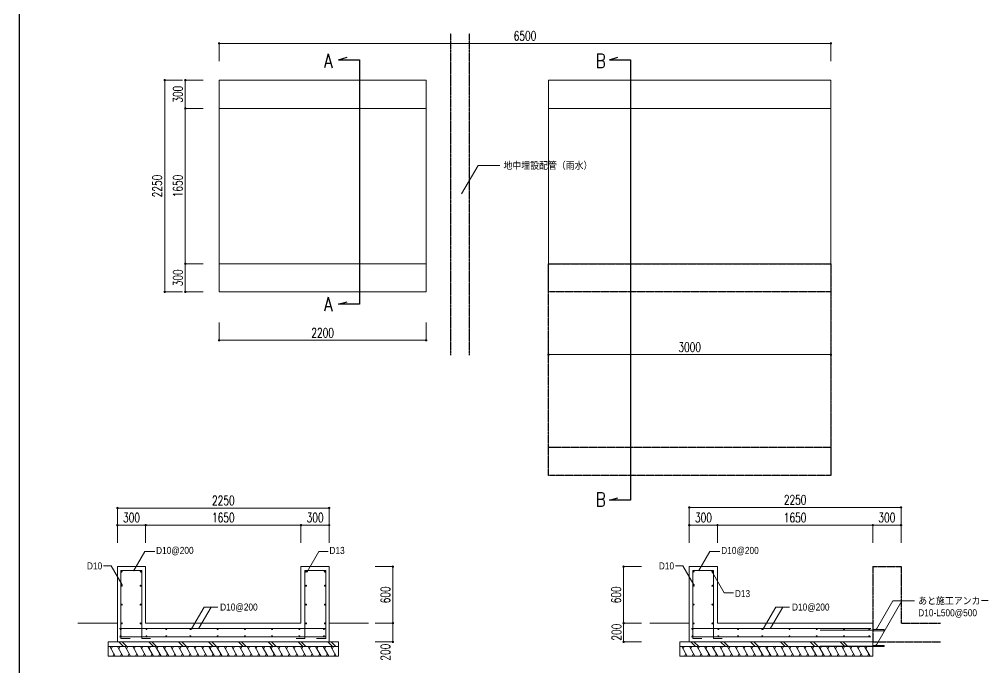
# Model space of a CAD drawing. Header units: millimetres. Extents: x 3721 to 423725, y 3529 to 115772.
# Drawn here: x 118230 to 159340, y 31685 to 59242 of the extents above; entities that cross this region are included whole.
import ezdxf
from ezdxf.enums import TextEntityAlignment as Align

# ---------------------------------------------------------------- set-up
doc = ezdxf.new("R2010")
doc.units = ezdxf.units.MM
doc.header["$LTSCALE"] = 0.2
doc.header["$PDMODE"] = 1
doc.linetypes.add('HIDDEN', pattern=[0.375, 0.25, -0.125])
doc.layers.get('Defpoints').update_dxf_attribs({"color": 40})
for name, color, linetype in [('0-1', 7, 'Continuous'), ('92 設備記述', 3, 'Continuous'), ('A_タイトル枠', 7, 'Continuous'), ('A_建築（下図）', 8, 'Continuous')]:
    doc.layers.add(name, color=color, linetype=linetype)
for name, color, linetype, lineweight, true_color in [('A_寸法', 1, 'Continuous', 9, 0xff0000), ('改修範囲', 1, 'Continuous', 9, 0xff0000), ('改修記述', 1, 'Continuous', 9, 0xff0000)]:
    doc.layers.add(name, color=color, linetype=linetype, lineweight=lineweight, true_color=true_color)
doc.styles.add('Dim', font='simplex.shx', dxfattribs={"width": 0.7, "bigfont": 'extfont2.shx'})
doc.styles.add('Standard-A', font='romans.shx', dxfattribs={"bigfont": 'extfont2.shx'})
doc.styles.add('スタイル1', font='MS PGothic.ttf')
doc.dimstyles.new('1-200', dxfattribs={"dimscale": 200, "dimtxt": 3, "dimasz": 1, "dimexe": 1, "dimexo": 1, "dimgap": 1, "dimtad": 1, "dimdec": 0, "dimtxsty": 'Dim', "dimblk": 'DOT', "dimcen": 2.5, "dimadec": 0, "dimazin": 0, "dimtfac": 1, "dimtdec": 0, "dimtix": 1, "dimtmove": 2, "dimatfit": 3, "dimldrblk": '引出線', "dimfxl": 1, "dimlwd": -1, "dimlwe": -1, "dimarcsym": 0})

# ---------------------------------------------------------------- blocks, each defined once
blk = doc.blocks.new('_Dot')
at = {"color": 0, "linetype": 'ByBlock', "lineweight": -2}
blk.add_line((-0.5, 0), (-1, 0), dxfattribs=at)
at = {"color": 0, "linetype": 'ByBlock', "const_width": 0.5}
blk.add_lwpolyline([(-0.25, 0, 1), (0.25, 0, 1)], format="xyb", close=True, dxfattribs=at)
blk = doc.blocks.new('*D101')
at = {"layer": 'A_寸法', "color": 0, "transparency": 16777216}
for p, q in [((126042, 55456), (125284, 55456)), ((125284, 55356), (125284, 48956)), ((126042, 48856), (125284, 48856))]:
    blk.add_line(p, q, dxfattribs=at)
at = {"layer": 'Defpoints', "color": 0, "transparency": 16777216}
for p in [(126042, 55456), (125284, 48856), (126042, 48856)]:
    blk.add_point(p, dxfattribs=at)
at = {"layer": 'A_寸法', "color": 0, "transparency": 16777216, "xscale": 100, "yscale": 100, "zscale": 100}
for p, rotation in [((125284, 55456), 90), ((125284, 48856), 270)]:
    blk.add_blockref('_Dot', p, dxfattribs=dict(at, rotation=rotation))
at = {"layer": 'A_寸法', "color": 0, "transparency": 16777216, "insert": (124964, 52156), "char_height": 400, "attachment_point": 5, "rotation": 90, "style": 'Dim'}
blk.add_mtext('1650', dxfattribs=at)
blk = doc.blocks.new('引出線')
at = {"color": 0, "linetype": 'ByBlock'}
for points in [[(0, 0), (-1.96, -0.4)], [(-1, 0), (0, 0)]]:
    blk.add_lwpolyline(points, dxfattribs=at)
blk = doc.blocks.new('*D102')
at = {"layer": 'A_寸法', "color": 0, "transparency": 16777216}
for p, q in [((126042, 56656), (125284, 56656)), ((125284, 55556), (125284, 56556)), ((126042, 55456), (125284, 55456))]:
    blk.add_line(p, q, dxfattribs=at)
at = {"layer": 'Defpoints', "color": 0, "transparency": 16777216}
for p in [(125284, 56656), (126042, 56656), (126042, 55456)]:
    blk.add_point(p, dxfattribs=at)
at = {"layer": 'A_寸法', "color": 0, "transparency": 16777216, "xscale": 100, "yscale": 100, "zscale": 100}
for p, rotation in [((125284, 56656), 90), ((125284, 55456), 270)]:
    blk.add_blockref('_Dot', p, dxfattribs=dict(at, rotation=rotation))
at = {"layer": 'A_寸法', "color": 0, "transparency": 16777216, "insert": (124964, 56056), "char_height": 400, "attachment_point": 5, "rotation": 90, "style": 'Dim'}
blk.add_mtext('300', dxfattribs=at)
blk = doc.blocks.new('*D103')
at = {"layer": 'A_寸法', "color": 0, "transparency": 16777216}
for p, q in [((126042, 48856), (125284, 48856)), ((125284, 48756), (125284, 47756)), ((126042, 47656), (125284, 47656))]:
    blk.add_line(p, q, dxfattribs=at)
at = {"layer": 'Defpoints', "color": 0, "transparency": 16777216}
for p in [(126042, 48856), (125284, 47656), (126042, 47656)]:
    blk.add_point(p, dxfattribs=at)
at = {"layer": 'A_寸法', "color": 0, "transparency": 16777216, "xscale": 100, "yscale": 100, "zscale": 100}
for p, rotation in [((125284, 48856), 90), ((125284, 47656), 270)]:
    blk.add_blockref('_Dot', p, dxfattribs=dict(at, rotation=rotation))
at = {"layer": 'A_寸法', "color": 0, "transparency": 16777216, "insert": (124964, 48256), "char_height": 400, "attachment_point": 5, "rotation": 90, "style": 'Dim'}
blk.add_mtext('300', dxfattribs=at)
blk = doc.blocks.new('*D104')
at = {"layer": 'A_寸法', "color": 0, "transparency": 16777216}
for p, q in [((125165, 56656), (124407, 56656)), ((124407, 47756), (124407, 56556)), ((125165, 47656), (124407, 47656))]:
    blk.add_line(p, q, dxfattribs=at)
at = {"layer": 'Defpoints', "color": 0, "transparency": 16777216}
for p in [(124407, 56656), (125165, 56656), (125165, 47656)]:
    blk.add_point(p, dxfattribs=at)
at = {"layer": 'A_寸法', "color": 0, "transparency": 16777216, "xscale": 100, "yscale": 100, "zscale": 100}
for p, rotation in [((124407, 56656), 90), ((124407, 47656), 270)]:
    blk.add_blockref('_Dot', p, dxfattribs=dict(at, rotation=rotation))
at = {"layer": 'A_寸法', "color": 0, "transparency": 16777216, "insert": (124087, 52156), "char_height": 400, "attachment_point": 5, "rotation": 90, "style": 'Dim'}
blk.add_mtext('2250', dxfattribs=at)
blk = doc.blocks.new('*D105')
at = {"layer": 'A_寸法', "color": 0, "transparency": 16777216}
for p, q in [((126720, 57461), (126720, 58219)), ((126820, 58219), (152620, 58219)), ((152720, 57461), (152720, 58219))]:
    blk.add_line(p, q, dxfattribs=at)
at = {"layer": 'Defpoints', "color": 0, "transparency": 16777216}
for p in [(152720, 58219), (126720, 57461), (152720, 57461)]:
    blk.add_point(p, dxfattribs=at)
at = {"layer": 'A_寸法', "color": 0, "transparency": 16777216, "xscale": 100, "yscale": 100, "zscale": 100, "rotation": 180}
blk.add_blockref('_Dot', (126720, 58219), dxfattribs=at)
at = {"layer": 'A_寸法', "color": 0, "transparency": 16777216, "xscale": 100, "yscale": 100, "zscale": 100}
blk.add_blockref('_Dot', (152720, 58219), dxfattribs=at)
at = {"layer": 'A_寸法', "color": 0, "transparency": 16777216, "insert": (139720, 58539), "char_height": 400, "attachment_point": 5, "style": 'Dim'}
blk.add_mtext('6500', dxfattribs=at)
blk = doc.blocks.new('*D106')
at = {"layer": 'A_寸法', "color": 0, "transparency": 16777216}
for p, q in [((126720, 46358), (126720, 45600)), ((135520, 46358), (135520, 45600)), ((126820, 45600), (135420, 45600))]:
    blk.add_line(p, q, dxfattribs=at)
at = {"layer": 'Defpoints', "color": 0, "transparency": 16777216}
for p in [(126720, 46358), (135520, 46358), (135520, 45600)]:
    blk.add_point(p, dxfattribs=at)
at = {"layer": 'A_寸法', "color": 0, "transparency": 16777216, "xscale": 100, "yscale": 100, "zscale": 100, "rotation": 180}
blk.add_blockref('_Dot', (126720, 45600), dxfattribs=at)
at = {"layer": 'A_寸法', "color": 0, "transparency": 16777216, "xscale": 100, "yscale": 100, "zscale": 100}
blk.add_blockref('_Dot', (135520, 45600), dxfattribs=at)
at = {"layer": 'A_寸法', "color": 0, "transparency": 16777216, "insert": (131120, 45920), "char_height": 400, "attachment_point": 5, "style": 'Dim'}
blk.add_mtext('2200', dxfattribs=at)
blk = doc.blocks.new('*D107')
at = {"layer": 'A_寸法', "color": 0, "transparency": 16777216}
for p, q in [((140720, 45748), (140720, 44990)), ((152720, 45748), (152720, 44990)), ((152620, 44990), (140820, 44990))]:
    blk.add_line(p, q, dxfattribs=at)
at = {"layer": 'Defpoints', "color": 0, "transparency": 16777216}
for p in [(140720, 45748), (152720, 45748), (140720, 44990)]:
    blk.add_point(p, dxfattribs=at)
at = {"layer": 'A_寸法', "color": 0, "transparency": 16777216, "xscale": 100, "yscale": 100, "zscale": 100, "rotation": 180}
blk.add_blockref('_Dot', (140720, 44990), dxfattribs=at)
at = {"layer": 'A_寸法', "color": 0, "transparency": 16777216, "xscale": 100, "yscale": 100, "zscale": 100}
blk.add_blockref('_Dot', (152720, 44990), dxfattribs=at)
at = {"layer": 'A_寸法', "color": 0, "transparency": 16777216, "insert": (146720, 45310), "char_height": 400, "attachment_point": 5, "style": 'Dim'}
blk.add_mtext('3000', dxfattribs=at)
blk = doc.blocks.new('*D108')
at = {"layer": 'A_寸法', "color": 0, "transparency": 16777216}
for p, q in [((123598, 36984), (123598, 37742)), ((130098, 37742), (123698, 37742)), ((130198, 36984), (130198, 37742))]:
    blk.add_line(p, q, dxfattribs=at)
at = {"layer": 'Defpoints', "color": 0, "transparency": 16777216}
for p in [(123598, 37742), (123598, 36984), (130198, 36984)]:
    blk.add_point(p, dxfattribs=at)
at = {"layer": 'A_寸法', "color": 0, "transparency": 16777216, "xscale": 100, "yscale": 100, "zscale": 100, "rotation": 180}
blk.add_blockref('_Dot', (123598, 37742), dxfattribs=at)
at = {"layer": 'A_寸法', "color": 0, "transparency": 16777216, "xscale": 100, "yscale": 100, "zscale": 100}
blk.add_blockref('_Dot', (130198, 37742), dxfattribs=at)
at = {"layer": 'A_寸法', "color": 0, "transparency": 16777216, "insert": (126898, 38062), "char_height": 400, "attachment_point": 5, "style": 'Dim'}
blk.add_mtext('1650', dxfattribs=at)
blk = doc.blocks.new('*D109')
at = {"layer": 'A_寸法', "color": 0, "transparency": 16777216}
for p, q in [((130198, 36984), (130198, 37742)), ((130298, 37742), (131298, 37742)), ((131398, 36984), (131398, 37742))]:
    blk.add_line(p, q, dxfattribs=at)
at = {"layer": 'Defpoints', "color": 0, "transparency": 16777216}
for p in [(131398, 37742), (130198, 36984), (131398, 36984)]:
    blk.add_point(p, dxfattribs=at)
at = {"layer": 'A_寸法', "color": 0, "transparency": 16777216, "xscale": 100, "yscale": 100, "zscale": 100, "rotation": 180}
blk.add_blockref('_Dot', (130198, 37742), dxfattribs=at)
at = {"layer": 'A_寸法', "color": 0, "transparency": 16777216, "xscale": 100, "yscale": 100, "zscale": 100}
blk.add_blockref('_Dot', (131398, 37742), dxfattribs=at)
at = {"layer": 'A_寸法', "color": 0, "transparency": 16777216, "insert": (130798, 38062), "char_height": 400, "attachment_point": 5, "style": 'Dim'}
blk.add_mtext('300', dxfattribs=at)
blk = doc.blocks.new('*D110')
at = {"layer": 'A_寸法', "color": 0, "transparency": 16777216}
for p, q in [((122398, 36984), (122398, 37742)), ((123498, 37742), (122498, 37742)), ((123598, 36984), (123598, 37742))]:
    blk.add_line(p, q, dxfattribs=at)
at = {"layer": 'Defpoints', "color": 0, "transparency": 16777216}
for p in [(122398, 37742), (122398, 36984), (123598, 36984)]:
    blk.add_point(p, dxfattribs=at)
at = {"layer": 'A_寸法', "color": 0, "transparency": 16777216, "xscale": 100, "yscale": 100, "zscale": 100, "rotation": 180}
blk.add_blockref('_Dot', (122398, 37742), dxfattribs=at)
at = {"layer": 'A_寸法', "color": 0, "transparency": 16777216, "xscale": 100, "yscale": 100, "zscale": 100}
blk.add_blockref('_Dot', (123598, 37742), dxfattribs=at)
at = {"layer": 'A_寸法', "color": 0, "transparency": 16777216, "insert": (122998, 38062), "char_height": 400, "attachment_point": 5, "style": 'Dim'}
blk.add_mtext('300', dxfattribs=at)
blk = doc.blocks.new('*D111')
at = {"layer": 'A_寸法', "color": 0, "transparency": 16777216}
for p, q in [((122398, 37713), (122398, 38471)), ((122498, 38471), (131298, 38471)), ((131398, 37713), (131398, 38471))]:
    blk.add_line(p, q, dxfattribs=at)
at = {"layer": 'Defpoints', "color": 0, "transparency": 16777216}
for p in [(131398, 38471), (122398, 37713), (131398, 37713)]:
    blk.add_point(p, dxfattribs=at)
at = {"layer": 'A_寸法', "color": 0, "transparency": 16777216, "xscale": 100, "yscale": 100, "zscale": 100, "rotation": 180}
blk.add_blockref('_Dot', (122398, 38471), dxfattribs=at)
at = {"layer": 'A_寸法', "color": 0, "transparency": 16777216, "xscale": 100, "yscale": 100, "zscale": 100}
blk.add_blockref('_Dot', (131398, 38471), dxfattribs=at)
at = {"layer": 'A_寸法', "color": 0, "transparency": 16777216, "insert": (126898, 38791), "char_height": 400, "attachment_point": 5, "style": 'Dim'}
blk.add_mtext('2250', dxfattribs=at)
blk = doc.blocks.new('*D90')
at = {"layer": 'A_寸法', "color": 0, "transparency": 16777216}
for p, q in [((133348, 33578), (134106, 33578)), ((134106, 32878), (134106, 33478)), ((133348, 32778), (134106, 32778))]:
    blk.add_line(p, q, dxfattribs=at)
at = {"layer": 'Defpoints', "color": 0, "transparency": 16777216}
for p in [(133348, 33578), (134106, 33578), (133348, 32778)]:
    blk.add_point(p, dxfattribs=at)
at = {"layer": 'A_寸法', "color": 0, "transparency": 16777216, "xscale": 100, "yscale": 100, "zscale": 100}
for p, rotation in [((134106, 33578), 90), ((134106, 32778), 270)]:
    blk.add_blockref('_Dot', p, dxfattribs=dict(at, rotation=rotation))
at = {"layer": 'A_寸法', "color": 0, "transparency": 16777216, "insert": (133786, 32339), "char_height": 400, "attachment_point": 5, "rotation": 90, "style": 'Dim'}
blk.add_mtext('200', dxfattribs=at)
blk = doc.blocks.new('*D91')
at = {"layer": 'A_寸法', "color": 0, "transparency": 16777216}
for p, q in [((133348, 35978), (134106, 35978)), ((134106, 35878), (134106, 33678)), ((133348, 33578), (134106, 33578))]:
    blk.add_line(p, q, dxfattribs=at)
at = {"layer": 'Defpoints', "color": 0, "transparency": 16777216}
for p in [(133348, 35978), (133348, 33578), (134106, 33578)]:
    blk.add_point(p, dxfattribs=at)
at = {"layer": 'A_寸法', "color": 0, "transparency": 16777216, "xscale": 100, "yscale": 100, "zscale": 100}
for p, rotation in [((134106, 35978), 90), ((134106, 33578), 270)]:
    blk.add_blockref('_Dot', p, dxfattribs=dict(at, rotation=rotation))
at = {"layer": 'A_寸法', "color": 0, "transparency": 16777216, "insert": (133786, 34778), "char_height": 400, "attachment_point": 5, "rotation": 90, "style": 'Dim'}
blk.add_mtext('600', dxfattribs=at)
blk = doc.blocks.new('*D92')
at = {"layer": 'A_寸法', "color": 0, "transparency": 16777216}
for p, q in [((147902, 36984), (147902, 37742)), ((154402, 37742), (148002, 37742)), ((154502, 36984), (154502, 37742))]:
    blk.add_line(p, q, dxfattribs=at)
at = {"layer": 'Defpoints', "color": 0, "transparency": 16777216}
for p in [(147902, 37742), (147902, 36984), (154502, 36984)]:
    blk.add_point(p, dxfattribs=at)
at = {"layer": 'A_寸法', "color": 0, "transparency": 16777216, "xscale": 100, "yscale": 100, "zscale": 100, "rotation": 180}
blk.add_blockref('_Dot', (147902, 37742), dxfattribs=at)
at = {"layer": 'A_寸法', "color": 0, "transparency": 16777216, "xscale": 100, "yscale": 100, "zscale": 100}
blk.add_blockref('_Dot', (154502, 37742), dxfattribs=at)
at = {"layer": 'A_寸法', "color": 0, "transparency": 16777216, "insert": (151202, 38062), "char_height": 400, "attachment_point": 5, "style": 'Dim'}
blk.add_mtext('1650', dxfattribs=at)
blk = doc.blocks.new('*D93')
at = {"layer": 'A_寸法', "color": 0, "transparency": 16777216}
for p, q in [((154502, 36984), (154502, 37742)), ((154602, 37742), (155602, 37742)), ((155702, 36984), (155702, 37742))]:
    blk.add_line(p, q, dxfattribs=at)
at = {"layer": 'Defpoints', "color": 0, "transparency": 16777216}
for p in [(155702, 37742), (154502, 36984), (155702, 36984)]:
    blk.add_point(p, dxfattribs=at)
at = {"layer": 'A_寸法', "color": 0, "transparency": 16777216, "xscale": 100, "yscale": 100, "zscale": 100, "rotation": 180}
blk.add_blockref('_Dot', (154502, 37742), dxfattribs=at)
at = {"layer": 'A_寸法', "color": 0, "transparency": 16777216, "xscale": 100, "yscale": 100, "zscale": 100}
blk.add_blockref('_Dot', (155702, 37742), dxfattribs=at)
at = {"layer": 'A_寸法', "color": 0, "transparency": 16777216, "insert": (155102, 38062), "char_height": 400, "attachment_point": 5, "style": 'Dim'}
blk.add_mtext('300', dxfattribs=at)
blk = doc.blocks.new('*D94')
at = {"layer": 'A_寸法', "color": 0, "transparency": 16777216}
for p, q in [((146702, 36984), (146702, 37742)), ((147802, 37742), (146802, 37742)), ((147902, 36984), (147902, 37742))]:
    blk.add_line(p, q, dxfattribs=at)
at = {"layer": 'Defpoints', "color": 0, "transparency": 16777216}
for p in [(146702, 37742), (146702, 36984), (147902, 36984)]:
    blk.add_point(p, dxfattribs=at)
at = {"layer": 'A_寸法', "color": 0, "transparency": 16777216, "xscale": 100, "yscale": 100, "zscale": 100, "rotation": 180}
blk.add_blockref('_Dot', (146702, 37742), dxfattribs=at)
at = {"layer": 'A_寸法', "color": 0, "transparency": 16777216, "xscale": 100, "yscale": 100, "zscale": 100}
blk.add_blockref('_Dot', (147902, 37742), dxfattribs=at)
at = {"layer": 'A_寸法', "color": 0, "transparency": 16777216, "insert": (147302, 38062), "char_height": 400, "attachment_point": 5, "style": 'Dim'}
blk.add_mtext('300', dxfattribs=at)
blk = doc.blocks.new('*D95')
at = {"layer": 'A_寸法', "color": 0, "transparency": 16777216}
for p, q in [((146702, 37739), (146702, 38497)), ((146802, 38497), (155602, 38497)), ((155702, 37739), (155702, 38497))]:
    blk.add_line(p, q, dxfattribs=at)
at = {"layer": 'Defpoints', "color": 0, "transparency": 16777216}
for p in [(155702, 38497), (146702, 37739), (155702, 37739)]:
    blk.add_point(p, dxfattribs=at)
at = {"layer": 'A_寸法', "color": 0, "transparency": 16777216, "xscale": 100, "yscale": 100, "zscale": 100, "rotation": 180}
blk.add_blockref('_Dot', (146702, 38497), dxfattribs=at)
at = {"layer": 'A_寸法', "color": 0, "transparency": 16777216, "xscale": 100, "yscale": 100, "zscale": 100}
blk.add_blockref('_Dot', (155702, 38497), dxfattribs=at)
at = {"layer": 'A_寸法', "color": 0, "transparency": 16777216, "insert": (151202, 38817), "char_height": 400, "attachment_point": 5, "style": 'Dim'}
blk.add_mtext('2250', dxfattribs=at)
blk = doc.blocks.new('*D114')
at = {"layer": 'A_寸法', "color": 0, "transparency": 16777216}
for p, q in [((144670, 33578), (143912, 33578)), ((143912, 32878), (143912, 33478)), ((144670, 32778), (143912, 32778))]:
    blk.add_line(p, q, dxfattribs=at)
at = {"layer": 'Defpoints', "color": 0, "transparency": 16777216}
for p in [(143912, 33578), (144670, 33578), (144670, 32778)]:
    blk.add_point(p, dxfattribs=at)
at = {"layer": 'A_寸法', "color": 0, "transparency": 16777216, "xscale": 100, "yscale": 100, "zscale": 100}
for p, rotation in [((143912, 33578), 90), ((143912, 32778), 270)]:
    blk.add_blockref('_Dot', p, dxfattribs=dict(at, rotation=rotation))
at = {"layer": 'A_寸法', "color": 0, "transparency": 16777216, "insert": (143608, 33194), "char_height": 400, "attachment_point": 5, "rotation": 90, "style": 'Dim'}
blk.add_mtext('200', dxfattribs=at)
blk = doc.blocks.new('*D115')
at = {"layer": 'A_寸法', "color": 0, "transparency": 16777216}
for p, q in [((144670, 35978), (143912, 35978)), ((143912, 35878), (143912, 33678)), ((144670, 33578), (143912, 33578))]:
    blk.add_line(p, q, dxfattribs=at)
at = {"layer": 'Defpoints', "color": 0, "transparency": 16777216}
for p in [(144670, 35978), (143912, 33578), (144670, 33578)]:
    blk.add_point(p, dxfattribs=at)
at = {"layer": 'A_寸法', "color": 0, "transparency": 16777216, "xscale": 100, "yscale": 100, "zscale": 100}
for p, rotation in [((143912, 35978), 90), ((143912, 33578), 270)]:
    blk.add_blockref('_Dot', p, dxfattribs=dict(at, rotation=rotation))
at = {"layer": 'A_寸法', "color": 0, "transparency": 16777216, "insert": (143592, 34778), "char_height": 400, "attachment_point": 5, "rotation": 90, "style": 'Dim'}
blk.add_mtext('600', dxfattribs=at)

msp = doc.modelspace()

# ---------------------------------------------------------------- hatches: boundary and pattern name
at = {"layer": '改修範囲', "transparency": 33554687}
h = msp.add_hatch(color=256, dxfattribs=at)
h.dxf.hatch_style = 1
h.paths.add_polyline_path([(123103.1, 35832, 0.5773503), (123082.8, 35820.3), (123096.3, 35820.3)])
h.paths.add_polyline_path([(123103.1, 35832), (123096.3, 35820.3), (123109.8, 35820.3, 0.2679492)])
h.paths.add_polyline_path([(123109.8, 35820.3), (123096.3, 35820.3), (123082.8, 35820.3, 1)])
h = msp.add_hatch(color=256, dxfattribs=at)
h.dxf.hatch_style = 1
h.paths.add_polyline_path([(130466.7, 35776.2, 0.5773503), (130446.4, 35764.5), (130459.9, 35764.5)])
h.paths.add_polyline_path([(130466.7, 35776.2), (130459.9, 35764.5), (130473.4, 35764.5, 0.2679492)])
h.paths.add_polyline_path([(130473.4, 35764.5), (130459.9, 35764.5), (130446.4, 35764.5, 1)])
h = msp.add_hatch(color=256, dxfattribs=at)
h.dxf.hatch_style = 1
h.paths.add_polyline_path([(147121, 35832, 0.5773503), (147100.8, 35820.3), (147114.3, 35820.3)])
h.paths.add_polyline_path([(147121, 35832), (147114.3, 35820.3), (147127.8, 35820.3, 0.2679492)])
h.paths.add_polyline_path([(147127.8, 35820.3), (147114.3, 35820.3), (147100.8, 35820.3, 1)])
h = msp.add_hatch(color=256, dxfattribs=at)
h.dxf.hatch_style = 1
h.paths.add_polyline_path([(147696.8, 35724.7, -0.5773503), (147676.6, 35736.4), (147690.1, 35736.4)])
h.paths.add_polyline_path([(147696.8, 35724.7), (147690.1, 35736.4), (147703.6, 35736.4, -0.2679492)])
h.paths.add_polyline_path([(147703.6, 35736.4), (147690.1, 35736.4), (147676.6, 35736.4, -1)])
h = msp.add_hatch(color=256, dxfattribs=at)
h.dxf.hatch_style = 1
h.paths.add_polyline_path([(122586.5, 35217.3, -0.5773503), (122606.7, 35205.6), (122593.2, 35205.6)])
h.paths.add_polyline_path([(122586.5, 35217.3), (122593.2, 35205.6), (122579.8, 35205.6, -0.2679492)])
h.paths.add_polyline_path([(122579.8, 35205.6), (122593.2, 35205.6), (122606.7, 35205.6, -1)])
h = msp.add_hatch(color=256, dxfattribs=at)
h.dxf.hatch_style = 1
h.paths.add_polyline_path([(146890.8, 35217.3, -0.5773503), (146911.1, 35205.6), (146897.6, 35205.6)])
h.paths.add_polyline_path([(146890.8, 35217.3), (146897.6, 35205.6), (146884.1, 35205.6, -0.2679492)])
h.paths.add_polyline_path([(146884.1, 35205.6), (146897.6, 35205.6), (146911.1, 35205.6, -1)])
h = msp.add_hatch(color=256, dxfattribs=at)
h.dxf.hatch_style = 1
h.paths.add_polyline_path([(125549.6, 33341, 0.5773503), (125529.4, 33329.3), (125542.9, 33329.3)])
h.paths.add_polyline_path([(125549.6, 33341), (125542.9, 33329.3), (125556.4, 33329.3, 0.2679492)])
h.paths.add_polyline_path([(125556.4, 33329.3), (125542.9, 33329.3), (125529.4, 33329.3, 1)])
h = msp.add_hatch(color=256, dxfattribs=at)
h.dxf.hatch_style = 1
h.paths.add_polyline_path([(125862.6, 33368.4, 0.5773503), (125842.4, 33356.7), (125855.9, 33356.7)])
h.paths.add_polyline_path([(125862.6, 33368.4), (125855.9, 33356.7), (125869.4, 33356.7, 0.2679492)])
h.paths.add_polyline_path([(125869.4, 33356.7), (125855.9, 33356.7), (125842.4, 33356.7, 1)])
h = msp.add_hatch(color=256, dxfattribs=at)
h.dxf.hatch_style = 1
h.paths.add_polyline_path([(149854, 33341, 0.5773503), (149833.7, 33329.3), (149847.2, 33329.3)])
h.paths.add_polyline_path([(149854, 33341), (149847.2, 33329.3), (149860.7, 33329.3, 0.2679492)])
h.paths.add_polyline_path([(149860.7, 33329.3), (149847.2, 33329.3), (149833.7, 33329.3, 1)])
h = msp.add_hatch(color=256, dxfattribs=at)
h.dxf.hatch_style = 1
h.paths.add_polyline_path([(150166.9, 33368.4, 0.5773503), (150146.7, 33356.7), (150160.2, 33356.7)])
h.paths.add_polyline_path([(150166.9, 33368.4), (150160.2, 33356.7), (150173.7, 33356.7, 0.2679492)])
h.paths.add_polyline_path([(150173.7, 33356.7), (150160.2, 33356.7), (150146.7, 33356.7, 1)])
h = msp.add_hatch(color=256, dxfattribs=at)
h.dxf.hatch_style = 1
h.paths.add_polyline_path([(154661.6, 33336.1, 0.5773503), (154641.4, 33324.4), (154654.9, 33324.4)])
h.paths.add_polyline_path([(154661.6, 33336.1), (154654.9, 33324.4), (154668.4, 33324.4, 0.2679492)])
h.paths.add_polyline_path([(154668.4, 33324.4), (154654.9, 33324.4), (154641.4, 33324.4, 1)])
h = msp.add_hatch(color=256, dxfattribs=at)
h.dxf.hatch_style = 1
h.paths.add_polyline_path([(154661.6, 32667, 0.5773503), (154641.4, 32655.3), (154654.9, 32655.3)])
h.paths.add_polyline_path([(154661.6, 32667), (154654.9, 32655.3), (154668.4, 32655.3, 0.2679492)])
h.paths.add_polyline_path([(154668.4, 32655.3), (154654.9, 32655.3), (154641.4, 32655.3, 1)])

# ---------------------------------------------------------------- linework, layer by layer
at = {"layer": '0-1', "color": 8, "linetype": 'HIDDEN', "ltscale": 30}
for p, q in [((136561.3, 44971.1), (136561.3, 58635.1)), ((137361.3, 44971.1), (137361.3, 58635.1))]:
    msp.add_line(p, q, dxfattribs=at)
at = {"layer": '92 設備記述'}
for points in [[(131793.9, 57518.2), (132155.8, 57627.7)], [(143305.4, 57518.2), (143667.3, 57627.7)], [(131793.9, 57518.2), (132692.6, 57518.2), (132692.6, 47131.2), (131793.9, 47131.2)], [(143305.4, 57518.2), (144204.1, 57518.2), (144204.1, 38797.1), (143305.4, 38797.1)], [(131793.9, 47131.2), (132155.8, 47240.8)], [(143305.4, 38797.1), (143667.3, 38906.6)]]:
    msp.add_lwpolyline(points, dxfattribs=at)
at = {"layer": 'A_タイトル枠', "color": 5, "linetype": 'Continuous'}
msp.add_line((118229.8, 6849.5), (118229.8, 115772.4), dxfattribs=at)
at = {"layer": 'A_建築（下図）', "linetype": 'HIDDEN', "ltscale": 30}
for p, q in [((154501.9, 35978.5), (155701.9, 35978.5)), ((154501.9, 35978.5), (154501.9, 32778.5)), ((155701.9, 35978.5), (155701.9, 33578.5)), ((155701.9, 33578.5), (157379.6, 33578.5)), ((154501.9, 32778.5), (157379.6, 32778.5))]:
    msp.add_line(p, q, dxfattribs=at)
for points in [[(152719.6, 47656.4), (140719.6, 47656.4), (140719.6, 48856.4), (152719.6, 48856.4), (152719.6, 47656.4)], [(140719.6, 48856.4), (152719.6, 48856.4), (152719.6, 39856.4), (140719.6, 39856.4)], [(152719.6, 39856.4), (140719.6, 39856.4), (140719.6, 41056.4), (152719.6, 41056.4), (152719.6, 39856.4)]]:
    msp.add_lwpolyline(points, close=True, dxfattribs=at)
at = {"layer": '改修範囲'}
for p, q in [((137028.2, 51826), (137725, 53032.9)), ((137725, 53032.9), (138645, 53032.9)), ((152719.6, 48856.4), (152719.6, 39856.4)), ((123096.3, 35820.3), (123563.2, 36628.9)), ((123563.2, 36628.9), (123984.6, 36628.9)), ((130459.9, 35764.5), (130958.9, 36628.9)), ((130958.9, 36628.9), (131353.6, 36628.9)), ((147114.3, 35820.3), (147581.1, 36628.9)), ((147581.1, 36628.9), (148002.6, 36628.9)), ((122126.4, 36014.2), (121806.8, 36014.2)), ((122593.2, 35205.6), (122126.4, 36014.2)), ((122397.6, 35978.5), (123597.6, 35978.5)), ((122397.6, 35978.5), (122397.6, 32778.5)), ((122550.1, 35794.7), (122605.5, 35739.3)), ((122605.5, 35794.7), (122550.1, 35739.3)), ((123358.9, 35794.7), (123414.3, 35739.3)), ((123414.3, 35794.7), (123358.9, 35739.3)), ((123597.6, 35978.5), (123597.6, 33578.5)), ((130197.6, 35978.5), (131397.6, 35978.5)), ((130197.6, 35978.5), (130197.6, 33578.5)), ((130436.2, 35794.7), (130380.8, 35739.3)), ((130380.8, 35794.7), (130436.2, 35739.3)), ((131245.1, 35794.7), (131189.7, 35739.3)), ((131189.7, 35794.7), (131245.1, 35739.3)), ((131397.6, 35978.5), (131397.6, 32778.5)), ((146430.7, 36014.2), (146111.1, 36014.2)), ((146897.6, 35205.6), (146430.7, 36014.2)), ((146701.9, 35978.5), (147901.9, 35978.5)), ((146701.9, 35978.5), (146701.9, 32778.5)), ((146854.4, 35794.7), (146909.8, 35739.3)), ((146909.8, 35794.7), (146854.4, 35739.3)), ((147663.2, 35794.7), (147718.6, 35739.3)), ((147718.6, 35794.7), (147663.2, 35739.3)), ((147901.9, 35978.5), (147901.9, 33578.5)), ((147690.1, 35736.4), (148189.1, 34872.1)), ((148189.1, 34872.1), (148583.7, 34872.1)), ((125542.9, 33329.3), (126079.6, 34259)), ((125855.9, 33356.7), (126376.8, 34259)), ((126079.6, 34259), (126663, 34259)), ((149847.2, 33329.3), (150383.9, 34259)), ((150160.2, 33356.7), (150681.1, 34259)), ((150383.9, 34259), (150967.3, 34259)), ((154654.9, 33324.4), (155351.7, 34531.3)), ((154654.9, 32655.3), (155738, 34531.3)), ((155351.7, 34531.3), (156271.6, 34531.3)), ((122397.6, 33578.5), (120719.8, 33578.5)), ((122490.9, 33354.9), (131231.2, 33354.9)), ((123597.6, 33578.5), (130197.6, 33578.5)), ((131397.6, 33578.5), (133075.3, 33578.5)), ((146701.9, 33578.5), (145024.2, 33578.5)), ((146795.2, 33354.9), (154420.3, 33354.9)), ((147901.9, 33578.5), (154501.9, 33578.5)), ((122490.9, 32992.7), (131231.2, 32992.7)), ((146795.2, 32992.7), (154420.3, 32992.7)), ((152263.4, 33277.4), (154501.9, 33277.4)), ((122078, 32578.5), (122308.9, 32178.5)), ((122186.1, 32578.5), (122132, 32484.9)), ((122397.6, 32778.5), (131397.6, 32778.5)), ((122401.9, 32578.5), (122632.8, 32178.5)), ((122509.9, 32578.5), (122455.9, 32484.9)), ((122461.2, 32778.5), (122661.2, 32578.5)), ((122596.6, 32778.5), (122796.6, 32578.5)), ((122725.7, 32578.5), (122956.7, 32178.5)), ((122833.8, 32578.5), (122779.8, 32484.9)), ((123049.6, 32578.5), (123280.6, 32178.5)), ((123157.7, 32578.5), (123103.6, 32484.9)), ((123373.5, 32578.5), (123604.4, 32178.5)), ((123481.5, 32578.5), (123427.5, 32484.9)), ((123697.3, 32578.5), (123928.3, 32178.5)), ((123730.1, 32778.5), (123930.1, 32578.5)), ((123805.4, 32578.5), (123751.4, 32484.9)), ((123865.5, 32778.5), (124065.5, 32578.5)), ((124021.2, 32578.5), (124252.2, 32178.5)), ((124129.3, 32578.5), (124075.2, 32484.9)), ((124345.1, 32578.5), (124576, 32178.5)), ((124453.1, 32578.5), (124399.1, 32484.9)), ((124669, 32578.5), (124899.9, 32178.5)), ((124777, 32578.5), (124723, 32484.9)), ((124992.8, 32578.5), (125223.8, 32178.5)), ((124999.1, 32778.5), (125199.1, 32578.5)), ((125100.9, 32578.5), (125046.9, 32484.9)), ((125134.4, 32778.5), (125334.4, 32578.5)), ((125316.7, 32578.5), (125547.6, 32178.5)), ((125424.8, 32578.5), (125370.7, 32484.9)), ((125640.6, 32578.5), (125871.5, 32178.5)), ((125748.6, 32578.5), (125694.6, 32484.9)), ((125964.4, 32578.5), (126195.4, 32178.5)), ((126072.5, 32578.5), (126018.5, 32484.9)), ((126268, 32778.5), (126468, 32578.5)), ((126288.3, 32578.5), (126519.2, 32178.5)), ((126396.4, 32578.5), (126342.3, 32484.9)), ((126403.4, 32778.5), (126603.4, 32578.5)), ((126612.2, 32578.5), (126843.1, 32178.5)), ((126720.2, 32578.5), (126666.2, 32484.9)), ((126936, 32578.5), (127167, 32178.5)), ((127044.1, 32578.5), (126990.1, 32484.9)), ((127259.9, 32578.5), (127490.8, 32178.5)), ((127368, 32578.5), (127313.9, 32484.9)), ((127536.9, 32778.5), (127736.9, 32578.5)), ((127583.8, 32578.5), (127814.7, 32178.5)), ((127691.8, 32578.5), (127637.8, 32484.9)), ((127672.3, 32778.5), (127872.3, 32578.5)), ((127907.6, 32578.5), (128138.6, 32178.5)), ((128015.7, 32578.5), (127961.7, 32484.9)), ((128231.5, 32578.5), (128462.4, 32178.5)), ((128339.6, 32578.5), (128285.5, 32484.9)), ((128555.4, 32578.5), (128786.3, 32178.5)), ((128663.4, 32578.5), (128609.4, 32484.9)), ((128805.8, 32778.5), (129005.8, 32578.5)), ((128879.2, 32578.5), (129110.2, 32178.5)), ((128987.3, 32578.5), (128933.3, 32484.9)), ((128941.2, 32778.5), (129141.2, 32578.5)), ((129203.1, 32578.5), (129434.1, 32178.5)), ((129311.2, 32578.5), (129257.1, 32484.9)), ((129527, 32578.5), (129757.9, 32178.5)), ((129635, 32578.5), (129581, 32484.9)), ((129850.9, 32578.5), (130081.8, 32178.5)), ((129958.9, 32578.5), (129904.9, 32484.9)), ((130074.7, 32778.5), (130274.7, 32578.5)), ((130174.7, 32578.5), (130405.7, 32178.5)), ((130210.1, 32778.5), (130410.1, 32578.5)), ((130282.8, 32578.5), (130228.8, 32484.9)), ((130498.6, 32578.5), (130729.5, 32178.5)), ((130606.6, 32578.5), (130552.6, 32484.9)), ((130822.5, 32578.5), (131053.4, 32178.5)), ((130930.5, 32578.5), (130876.5, 32484.9)), ((131146.3, 32578.5), (131377.3, 32178.5)), ((131254.4, 32578.5), (131200.4, 32484.9)), ((131343.6, 32778.5), (131543.6, 32578.5)), ((131470.2, 32578.5), (131701.1, 32178.5)), ((131479, 32778.5), (131679, 32578.5)), ((131578.3, 32578.5), (131524.2, 32484.9)), ((146382.3, 32578.5), (146613.3, 32178.5)), ((146490.4, 32578.5), (146436.4, 32484.9)), ((146706.2, 32578.5), (146937.1, 32178.5)), ((146814.3, 32578.5), (146760.2, 32484.9)), ((146765.5, 32778.5), (146965.5, 32578.5)), ((146900.9, 32778.5), (147100.9, 32578.5)), ((147030.1, 32578.5), (147261, 32178.5)), ((147138.1, 32578.5), (147084.1, 32484.9)), ((147353.9, 32578.5), (147584.9, 32178.5)), ((147462, 32578.5), (147408, 32484.9)), ((147677.8, 32578.5), (147908.7, 32178.5)), ((147785.9, 32578.5), (147731.8, 32484.9)), ((148001.7, 32578.5), (148232.6, 32178.5)), ((148034.5, 32778.5), (148234.5, 32578.5)), ((148109.7, 32578.5), (148055.7, 32484.9)), ((148169.8, 32778.5), (148369.8, 32578.5)), ((148325.5, 32578.5), (148556.5, 32178.5)), ((148433.6, 32578.5), (148379.6, 32484.9)), ((148649.4, 32578.5), (148880.3, 32178.5)), ((148757.5, 32578.5), (148703.4, 32484.9)), ((148973.3, 32578.5), (149204.2, 32178.5)), ((149081.3, 32578.5), (149027.3, 32484.9)), ((149297.1, 32578.5), (149528.1, 32178.5)), ((149303.4, 32778.5), (149503.4, 32578.5)), ((149405.2, 32578.5), (149351.2, 32484.9)), ((149438.8, 32778.5), (149638.8, 32578.5)), ((149621, 32578.5), (149851.9, 32178.5)), ((149729.1, 32578.5), (149675, 32484.9)), ((149944.9, 32578.5), (150175.8, 32178.5)), ((150052.9, 32578.5), (149998.9, 32484.9)), ((150268.7, 32578.5), (150499.7, 32178.5)), ((150376.8, 32578.5), (150322.8, 32484.9)), ((150572.3, 32778.5), (150772.3, 32578.5)), ((150592.6, 32578.5), (150823.6, 32178.5)), ((150700.7, 32578.5), (150646.6, 32484.9)), ((150707.7, 32778.5), (150907.7, 32578.5)), ((150916.5, 32578.5), (151147.4, 32178.5)), ((151024.5, 32578.5), (150970.5, 32484.9)), ((151240.3, 32578.5), (151471.3, 32178.5)), ((151348.4, 32578.5), (151294.4, 32484.9)), ((151564.2, 32578.5), (151795.2, 32178.5)), ((151672.3, 32578.5), (151618.2, 32484.9)), ((151841.2, 32778.5), (152041.2, 32578.5)), ((151888.1, 32578.5), (152119, 32178.5)), ((151996.1, 32578.5), (151942.1, 32484.9)), ((151976.6, 32778.5), (152176.6, 32578.5)), ((152212, 32578.5), (152442.9, 32178.5)), ((152263.4, 32604), (154501.9, 32604)), ((152320, 32578.5), (152266, 32484.9)), ((152535.8, 32578.5), (152766.8, 32178.5)), ((152643.9, 32578.5), (152589.9, 32484.9)), ((152859.7, 32578.5), (153090.6, 32178.5)), ((152967.8, 32578.5), (152913.7, 32484.9)), ((153110.1, 32778.5), (153310.1, 32578.5)), ((153183.6, 32578.5), (153414.5, 32178.5)), ((153291.6, 32578.5), (153237.6, 32484.9)), ((153245.5, 32778.5), (153445.5, 32578.5)), ((153507.4, 32578.5), (153738.4, 32178.5)), ((153615.5, 32578.5), (153561.5, 32484.9)), ((153831.3, 32578.5), (154062.2, 32178.5)), ((153939.4, 32578.5), (153885.3, 32484.9)), ((154155.2, 32578.5), (154386.1, 32178.5)), ((154263.2, 32578.5), (154209.2, 32484.9)), ((122253.9, 32273.8), (122198.9, 32178.5)), ((122577.8, 32273.8), (122522.8, 32178.5)), ((122901.7, 32273.8), (122846.7, 32178.5)), ((123225.6, 32273.8), (123170.5, 32178.5)), ((123549.4, 32273.8), (123494.4, 32178.5)), ((123873.3, 32273.8), (123818.3, 32178.5)), ((124197.2, 32273.8), (124142.2, 32178.5)), ((124521, 32273.8), (124466, 32178.5)), ((124844.9, 32273.8), (124789.9, 32178.5)), ((125168.8, 32273.8), (125113.8, 32178.5)), ((125492.6, 32273.8), (125437.6, 32178.5)), ((125816.5, 32273.8), (125761.5, 32178.5)), ((126140.4, 32273.8), (126085.4, 32178.5)), ((126464.2, 32273.8), (126409.2, 32178.5)), ((126788.1, 32273.8), (126733.1, 32178.5)), ((127112, 32273.8), (127057, 32178.5)), ((127435.8, 32273.8), (127380.8, 32178.5)), ((127759.7, 32273.8), (127704.7, 32178.5)), ((128083.6, 32273.8), (128028.6, 32178.5)), ((128407.4, 32273.8), (128352.4, 32178.5)), ((128731.3, 32273.8), (128676.3, 32178.5)), ((129055.2, 32273.8), (129000.2, 32178.5)), ((129379.1, 32273.8), (129324.1, 32178.5)), ((129702.9, 32273.8), (129647.9, 32178.5)), ((130026.8, 32273.8), (129971.8, 32178.5)), ((130350.7, 32273.8), (130295.7, 32178.5)), ((130674.5, 32273.8), (130619.5, 32178.5)), ((130998.4, 32273.8), (130943.4, 32178.5)), ((131322.3, 32273.8), (131267.3, 32178.5)), ((131646.1, 32273.8), (131591.1, 32178.5)), ((146558.3, 32273.8), (146503.3, 32178.5)), ((146882.1, 32273.8), (146827.1, 32178.5)), ((147206, 32273.8), (147151, 32178.5)), ((147529.9, 32273.8), (147474.9, 32178.5)), ((147853.7, 32273.8), (147798.7, 32178.5)), ((148177.6, 32273.8), (148122.6, 32178.5)), ((148501.5, 32273.8), (148446.5, 32178.5)), ((148825.3, 32273.8), (148770.3, 32178.5)), ((149149.2, 32273.8), (149094.2, 32178.5)), ((149473.1, 32273.8), (149418.1, 32178.5)), ((149796.9, 32273.8), (149741.9, 32178.5)), ((150120.8, 32273.8), (150065.8, 32178.5)), ((150444.7, 32273.8), (150389.7, 32178.5)), ((150768.6, 32273.8), (150713.5, 32178.5)), ((151092.4, 32273.8), (151037.4, 32178.5)), ((151416.3, 32273.8), (151361.3, 32178.5)), ((151740.2, 32273.8), (151685.2, 32178.5)), ((152064, 32273.8), (152009, 32178.5)), ((152387.9, 32273.8), (152332.9, 32178.5)), ((152711.8, 32273.8), (152656.8, 32178.5)), ((153035.6, 32273.8), (152980.6, 32178.5)), ((153359.5, 32273.8), (153304.5, 32178.5)), ((153683.4, 32273.8), (153628.4, 32178.5)), ((154007.2, 32273.8), (153952.2, 32178.5)), ((154331.1, 32273.8), (154276.1, 32178.5))]:
    msp.add_line(p, q, dxfattribs=at)
for points in [[(135519.6, 55456.4), (126719.6, 55456.4), (126719.6, 56656.4), (135519.6, 56656.4), (135519.6, 55456.4)], [(152719.6, 55456.4), (140719.6, 55456.4), (140719.6, 56656.4), (152719.6, 56656.4), (152719.6, 55456.4)], [(135519.6, 55456.4), (126719.6, 55456.4), (126719.6, 48856.4), (135519.6, 48856.4)], [(152719.6, 55456.4), (140719.6, 55456.4), (140719.6, 48856.4), (152719.6, 48856.4)], [(135519.6, 47656.4), (126719.6, 47656.4), (126719.6, 48856.4), (135519.6, 48856.4), (135519.6, 47656.4)], [(154501.9, 33300.3), (154984.4, 33300.3), (154984.4, 33254.5), (154501.9, 33254.5)], [(121997.6, 32778.5), (131797.6, 32778.5), (131797.6, 32578.5), (121997.6, 32578.5)], [(121997.6, 32578.5), (131797.6, 32578.5), (131797.6, 32178.5), (121997.6, 32178.5)], [(146301.9, 32778.5), (154501.9, 32778.5), (154501.9, 32578.5), (146301.9, 32578.5)], [(146301.9, 32578.5), (154501.9, 32578.5), (154501.9, 32178.5), (146301.9, 32178.5)], [(154501.9, 32626.9), (154984.4, 32626.9), (154984.4, 32581.1), (154501.9, 32581.1)]]:
    msp.add_lwpolyline(points, close=True, dxfattribs=at)
for points in [[(122935.3, 32930.5), (122542.9, 32930.5), (122542.9, 35820.3), (123433.3, 35820.3), (123433.3, 32930.5), (123801, 32930.5)], [(130859.9, 32930.5), (131252.3, 32930.5), (131252.3, 35820.3), (130361.9, 35820.3), (130361.9, 32930.5), (129994.1, 32930.5)], [(147239.6, 32930.5), (146847.2, 32930.5), (146847.2, 35820.3), (147737.6, 35820.3), (147737.6, 32930.5), (148105.4, 32930.5)]]:
    msp.add_lwpolyline(points, dxfattribs=at)
for centre, radius in [((123096.3, 35820.3), 13.5), ((130459.9, 35764.5), 13.5), ((147114.3, 35820.3), 13.5), ((147690.1, 35736.4), 13.5), ((122582.4, 35166.9), 20), ((122593.2, 35205.6), 13.5), ((123382.4, 35166.9), 20), ((130412.8, 35166.9), 20), ((131212.8, 35166.9), 20), ((146886.7, 35166.9), 20), ((146897.6, 35205.6), 13.5), ((147686.7, 35166.9), 20), ((122582.4, 34366.9), 20), ((123382.4, 34366.9), 20), ((130412.8, 34366.9), 20), ((131212.8, 34366.9), 20), ((146886.7, 34366.9), 20), ((147686.7, 34366.9), 20), ((122540, 33327.9), 20), ((122582.4, 33565.3), 20), ((123382.4, 33565.3), 20), ((123633.4, 33327.9), 20), ((124471.4, 33327.9), 20), ((125500.3, 33327.9), 20), ((125542.9, 33329.3), 13.5), ((125855.9, 33356.7), 13.5), ((126657.5, 33327.9), 20), ((127814.8, 33327.9), 20), ((128972, 33327.9), 20), ((130129.2, 33327.9), 20), ((130412.8, 33565.3), 20), ((131174.1, 33327.9), 20), ((131212.8, 33565.3), 20), ((146844.4, 33327.9), 20), ((146886.7, 33565.3), 20), ((147686.7, 33565.3), 20), ((147937.7, 33327.9), 20), ((148775.7, 33327.9), 20), ((149804.6, 33327.9), 20), ((149847.2, 33329.3), 13.5), ((150160.2, 33356.7), 13.5), ((150961.8, 33327.9), 20), ((152119.1, 33327.9), 20), ((153276.3, 33327.9), 20), ((154351.4, 33327.9), 20), ((154654.9, 33324.4), 13.5), ((122540, 33020.6), 20), ((123633.4, 33020.6), 20), ((124471.4, 33020.6), 20), ((125500.3, 33020.6), 20), ((126657.5, 33020.6), 20), ((127814.8, 33020.6), 20), ((128972, 33020.6), 20), ((130129.2, 33020.6), 20), ((131174.1, 33020.6), 20), ((146844.4, 33020.6), 20), ((147937.7, 33020.6), 20), ((148775.7, 33020.6), 20), ((149804.6, 33020.6), 20), ((150961.8, 33020.6), 20), ((152119.1, 33020.6), 20), ((153276.3, 33020.6), 20), ((154351.4, 33020.6), 20), ((154654.9, 32655.3), 13.5)]:
    msp.add_circle(centre, radius, dxfattribs=at)

# ---------------------------------------------------------------- texts
at = {"layer": '92 設備記述', "style": 'Standard-A', "width": 0.8}
for s, p in [('A', (131171.1, 57178.9)), ('B', (142721, 57178.9)), ('A', (131171.1, 46837.2)), ('B', (142721, 38532.6))]:
    msp.add_text(s, height=600, dxfattribs=at).set_placement(p)
at = {"layer": '改修記述', "style": 'スタイル1', "width": 0.9}
for s, p in [('地中埋設配管（雨水）', (138805.1, 53029.7)), ('D10@200', (124040.1, 36668.6)), ('D13', (131409.1, 36668.6)), ('D10@200', (148058.1, 36668.6)), ('D10', (121103.7, 36011.2)), ('D10', (145408.1, 36011.2)), ('D13', (148639.3, 34834.1)), ('あと施工アンカー', (156431.8, 34528.1)), ('D10@200', (126763.1, 34261.2)), ('D10@200', (151067.4, 34261.2)), ('D10-L500@500', (156431.8, 34018.8))]:
    msp.add_text(s, height=300, dxfattribs=at).set_placement(p, align=Align.MIDDLE_LEFT)

# ---------------------------------------------------------------- dimensions: what is measured, and where the dimension line sits
at = {"layer": 'A_寸法'}
for base, p1, p2, picture, middle in [((152719.6, 58218.9), (126719.6, 57460.9), (152719.6, 57460.9), '*D105', (139719.6, 58538.9)), ((135519.6, 45599.6), (126719.6, 46357.6), (135519.6, 46357.6), '*D106', (131119.6, 45919.6)), ((155701.9, 38497.4), (146701.9, 37739.4), (155701.9, 37739.4), '*D95', (151201.9, 38817.4)), ((131397.6, 38470.9), (122397.6, 37712.9), (131397.6, 37712.9), '*D111', (126897.6, 38790.9)), ((131397.6, 37741.6), (130197.6, 36983.6), (131397.6, 36983.6), '*D109', (130797.6, 38061.6)), ((155701.9, 37741.6), (154501.9, 36983.6), (155701.9, 36983.6), '*D93', (155101.9, 38061.6))]:
    dim = msp.add_linear_dim(base=base, p1=p1, p2=p2, dimstyle='1-200', override={"dimtxt": 2, "dimasz": 0.5, "dimexe": 0, "dimexo": 0, "dimgap": 0.6, "dimlfac": 0.25}, dxfattribs=at)
    dim.commit()
    dim.dimension.update_dxf_attribs({"geometry": picture, "text_midpoint": middle})
for base, p1, p2, angle, picture, middle in [((124406.7, 56656.4), (125164.7, 47656.4), (125164.7, 56656.4), 90, '*D104', (124086.7, 52156.4)), ((125284.3, 56656.4), (126042.3, 55456.4), (126042.3, 56656.4), 90, '*D102', (124964.3, 56056.4)), ((125284.3, 48856.4), (126042.3, 55456.4), (126042.3, 48856.4), 270, '*D101', (124964.3, 52156.4)), ((125284.3, 47656.4), (126042.3, 48856.4), (126042.3, 47656.4), 270, '*D103', (124964.3, 48256.4)), ((140719.6, 44990.4), (152719.6, 45748.4), (140719.6, 45748.4), 180, '*D107', (146719.6, 45310.4)), ((122397.6, 37741.6), (123597.6, 36983.6), (122397.6, 36983.6), 180, '*D110', (122997.6, 38061.6)), ((123597.6, 37741.6), (130197.6, 36983.6), (123597.6, 36983.6), 180, '*D108', (126897.6, 38061.6)), ((146701.9, 37741.6), (147901.9, 36983.6), (146701.9, 36983.6), 180, '*D94', (147301.9, 38061.6)), ((147901.9, 37741.6), (154501.9, 36983.6), (147901.9, 36983.6), 180, '*D92', (151201.9, 38061.6)), ((134106, 33578.5), (133348, 35978.5), (133348, 33578.5), 270, '*D91', (133786, 34778.5)), ((143911.8, 33578.5), (144669.8, 35978.5), (144669.8, 33578.5), 270, '*D115', (143591.8, 34778.5))]:
    dim = msp.add_linear_dim(base=base, p1=p1, p2=p2, angle=angle, dimstyle='1-200', override={"dimtxt": 2, "dimasz": 0.5, "dimexe": 0, "dimexo": 0, "dimgap": 0.6, "dimlfac": 0.25}, dxfattribs=at)
    dim.commit()
    dim.dimension.update_dxf_attribs({"geometry": picture, "text_midpoint": middle})
for base, p1, p2, picture, middle in [((134106, 33578.5), (133348, 32778.5), (133348, 33578.5), '*D90', (133786, 32338.7)), ((143911.8, 33578.5), (144669.8, 32778.5), (144669.8, 33578.5), '*D114', (143608.4, 33193.5))]:
    dim = msp.add_linear_dim(base=base, p1=p1, p2=p2, angle=90, dimstyle='1-200', override={"dimtxt": 2, "dimasz": 0.5, "dimexe": 0, "dimexo": 0, "dimgap": 0.6, "dimlfac": 0.25}, dxfattribs=at)
    dim.commit()
    dim.dimension.update_dxf_attribs({"geometry": picture, "text_midpoint": middle, "dimtype": 160})

doc.saveas('drawing.dxf')
